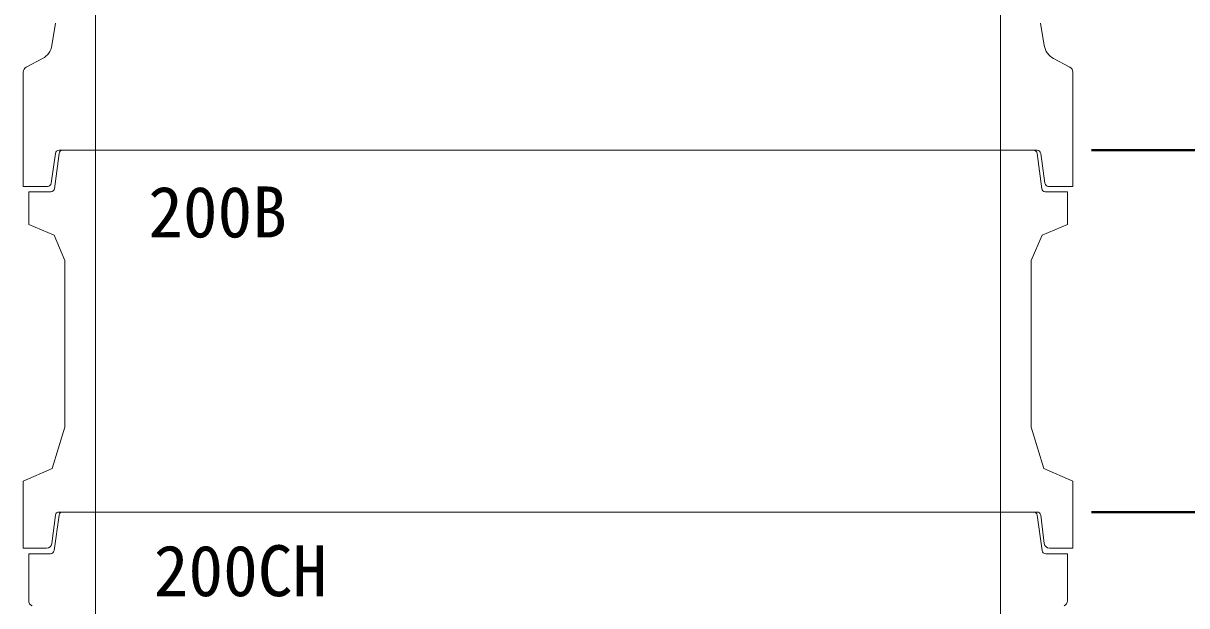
# Model space of a CAD drawing. Units: millimetres at full size, sheet at 1:20; details may follow other scales. Extents: x -4514 to 4514, y -3160 to 3160.
# Drawn here: x -1297 to -654, y 394 to 716 of the extents above; entities that cross this region are included whole.
import ezdxf
from ezdxf.enums import TextEntityAlignment as Align

# ---------------------------------------------------------------- set-up
doc = ezdxf.new("R2010")
doc.units = ezdxf.units.MM
doc.header["$LTSCALE"] = 20
doc.layers.add('0-9_躯体', color=7, linetype='Continuous', lineweight=9)
doc.layers.add('0-E_寸法', color=1, linetype='Continuous', lineweight=40)
doc.layers.add('0-F_注釈', color=1, linetype='Continuous')
doc.styles.add('ＭＳ ゴシック', font='')
doc.styles.get('ＭＳ ゴシック').set_extended_font_data('MS Gothic')

msp = doc.modelspace()

# ---------------------------------------------------------------- linework, layer by layer
at = {"layer": '0-9_躯体'}
for p, q in [((-1256.75, 846.11), (-1256.75, 646.11)), ((-756.74, 846.11), (-756.74, 646.11)), ((-1278.88, 716.29), (-1280.93, 703.97)), ((-734.61, 716.29), (-732.55, 703.97)), ((-1286.1, 696.79), (-1295.15, 691.95)), ((-727.4, 696.79), (-718.34, 691.95)), ((-1296.74, 689.31), (-1296.74, 646.11)), ((-716.74, 689.31), (-716.74, 646.11)), ((-1296.74, 646.11), (-1296.74, 626.11)), ((-1278.99, 644.38), (-1281.32, 627.83)), ((-1279.52, 624.85), (-1276.98, 644.37)), ((-1277, 646.11), (-1006.75, 646.11)), ((-1256.75, 646.11), (-1256.75, 446.11)), ((-736.49, 646.11), (-1006.75, 646.11)), ((-756.74, 646.11), (-756.74, 446.11)), ((-733.98, 624.85), (-736.52, 644.37)), ((-734.5, 644.38), (-732.17, 627.83)), ((-716.74, 646.11), (-716.74, 626.11)), ((-1296.74, 626.11), (-1283.3, 626.11)), ((-716.74, 626.11), (-730.19, 626.11)), ((-1293.75, 623.11), (-1281.5, 623.11)), ((-1293.75, 623.11), (-1293.75, 605.11)), ((-719.75, 623.11), (-731.99, 623.11)), ((-719.75, 623.11), (-719.75, 605.11)), ((-1293.75, 605.11), (-1279.74, 599.11)), ((-719.75, 605.11), (-733.75, 599.11)), ((-1279.74, 599.11), (-1273.75, 585.11)), ((-733.75, 599.11), (-739.75, 585.11)), ((-1273.75, 585.11), (-1273.75, 493.11)), ((-739.75, 585.11), (-739.75, 493.11)), ((-1280.74, 470.11), (-1273.75, 493.11)), ((-732.75, 470.11), (-739.75, 493.11)), ((-1296.74, 463.11), (-1280.74, 470.11)), ((-716.74, 463.11), (-732.75, 470.11)), ((-1296.74, 463.11), (-1296.74, 426.11)), ((-716.74, 463.11), (-716.74, 426.11)), ((-1278.97, 444.36), (-1280.91, 428.74)), ((-1276.98, 444.39), (-1279.74, 424.83)), ((-1276.98, 446.11), (-1006.75, 446.11)), ((-1256.75, 446.11), (-1256.75, 246.11)), ((-736.51, 446.11), (-1006.75, 446.11)), ((-756.74, 446.11), (-756.74, 246.11)), ((-736.5, 444.39), (-733.75, 424.83)), ((-734.52, 444.36), (-732.58, 428.74)), ((-1283.89, 426.11), (-1296.74, 426.11)), ((-729.6, 426.11), (-716.74, 426.11)), ((-1293.75, 423.11), (-1293.75, 397.09)), ((-1281.72, 423.11), (-1293.75, 423.11)), ((-1281.72, 423.11), (-1293.75, 423.11)), ((-731.77, 423.11), (-719.75, 423.11)), ((-731.77, 423.11), (-719.75, 423.11)), ((-719.75, 423.11), (-719.75, 397.09))]:
    msp.add_line(p, q, dxfattribs=at)
for centre, radius, start, end in [((-1290.8, 705.62), 10, 298.072, 350.538), ((-722.69, 705.62), 10, 189.462, 241.928), ((-1293.75, 689.31), 3, 118.073, 180), ((-719.75, 689.31), 3, 0, 61.927), ((-1277, 644.11), 2, 90, 172.001), ((-1274.99, 644.11), 2, 90, 172.569), ((-738.5, 644.11), 2, 7.431, 90), ((-736.49, 644.11), 2, 7.999, 90), ((-1283.3, 628.11), 2, 270, 352.001), ((-1281.5, 625.11), 2, 270, 352.569), ((-731.99, 625.11), 2, 187.431, 270), ((-730.19, 628.11), 2, 187.999, 270), ((-1276.98, 444.11), 2, 90, 172.876), ((-1275.01, 444.11), 2, 90, 172.001), ((-738.48, 444.11), 2, 7.999, 90), ((-736.51, 444.11), 2, 7.124, 90), ((-1283.89, 429.11), 3, 270, 352.874), ((-1281.72, 425.11), 2, 270, 352.001), ((-731.77, 425.11), 2, 187.999, 270), ((-729.6, 429.11), 3, 187.126, 270), ((-1290.74, 397.09), 3, 180, 246.801), ((-722.75, 397.09), 3, 293.199, 0)]:
    msp.add_arc(centre, radius, start, end, dxfattribs=at)
at = {"layer": '0-E_寸法'}
for p, q in [((-706.49, 646.11), (-486.9, 646.11)), ((-706.49, 646.11), (-486.9, 646.11)), ((-706.49, 446.11), (-486.9, 446.11)), ((-706.49, 446.11), (-486.9, 446.11))]:
    msp.add_line(p, q, dxfattribs=at)

# ---------------------------------------------------------------- texts
at = {"layer": '0-F_注釈', "style": 'ＭＳ ゴシック'}
for s, p in [('200B', (-1227.69, 589.48)), ('200CH', (-1224.62, 391.17))]:
    msp.add_text(s, height=28.15, dxfattribs=at).set_placement(p, align=Align.BOTTOM_LEFT)

doc.saveas('drawing.dxf')
